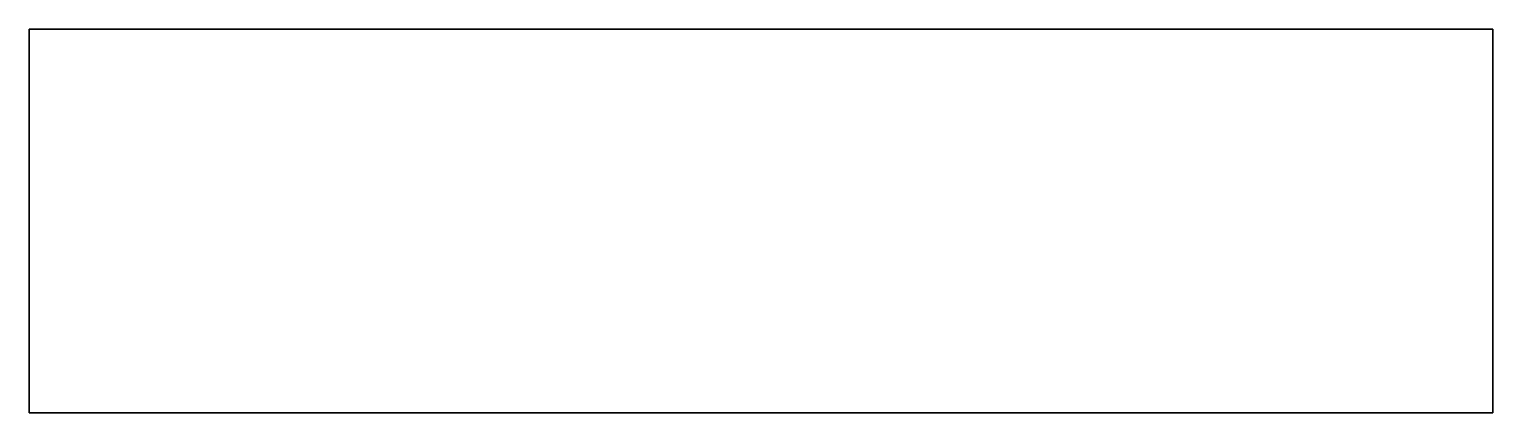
# Model space of a CAD drawing. Extents: x -219 to 0, y -36 to 21.
import ezdxf

# ---------------------------------------------------------------- set-up
doc = ezdxf.new("R2010")
doc.units = 0

msp = doc.modelspace()

# ---------------------------------------------------------------- linework, layer by layer
at = {"layer": 'layer0'}
for points in [[(-219, 20.9, -3), (0, 20.9, -3)], [(-219, -36.5, -3), (-219, 20.9, -3)], [(0, 20.9, 0), (-219, 20.9, 0)], [(-219, 20.9, 0), (-219, -36.5, 0)], [(0, 20.9, -3), (0, -36.5, -3)], [(0, -36.5, 0), (0, 20.9, 0)], [(0, -36.5, -3), (-219, -36.5, -3)], [(-219, -36.5, 0), (0, -36.5, 0)]]:
    msp.add_polyline3d(points, dxfattribs=at)

doc.saveas('drawing.dxf')
